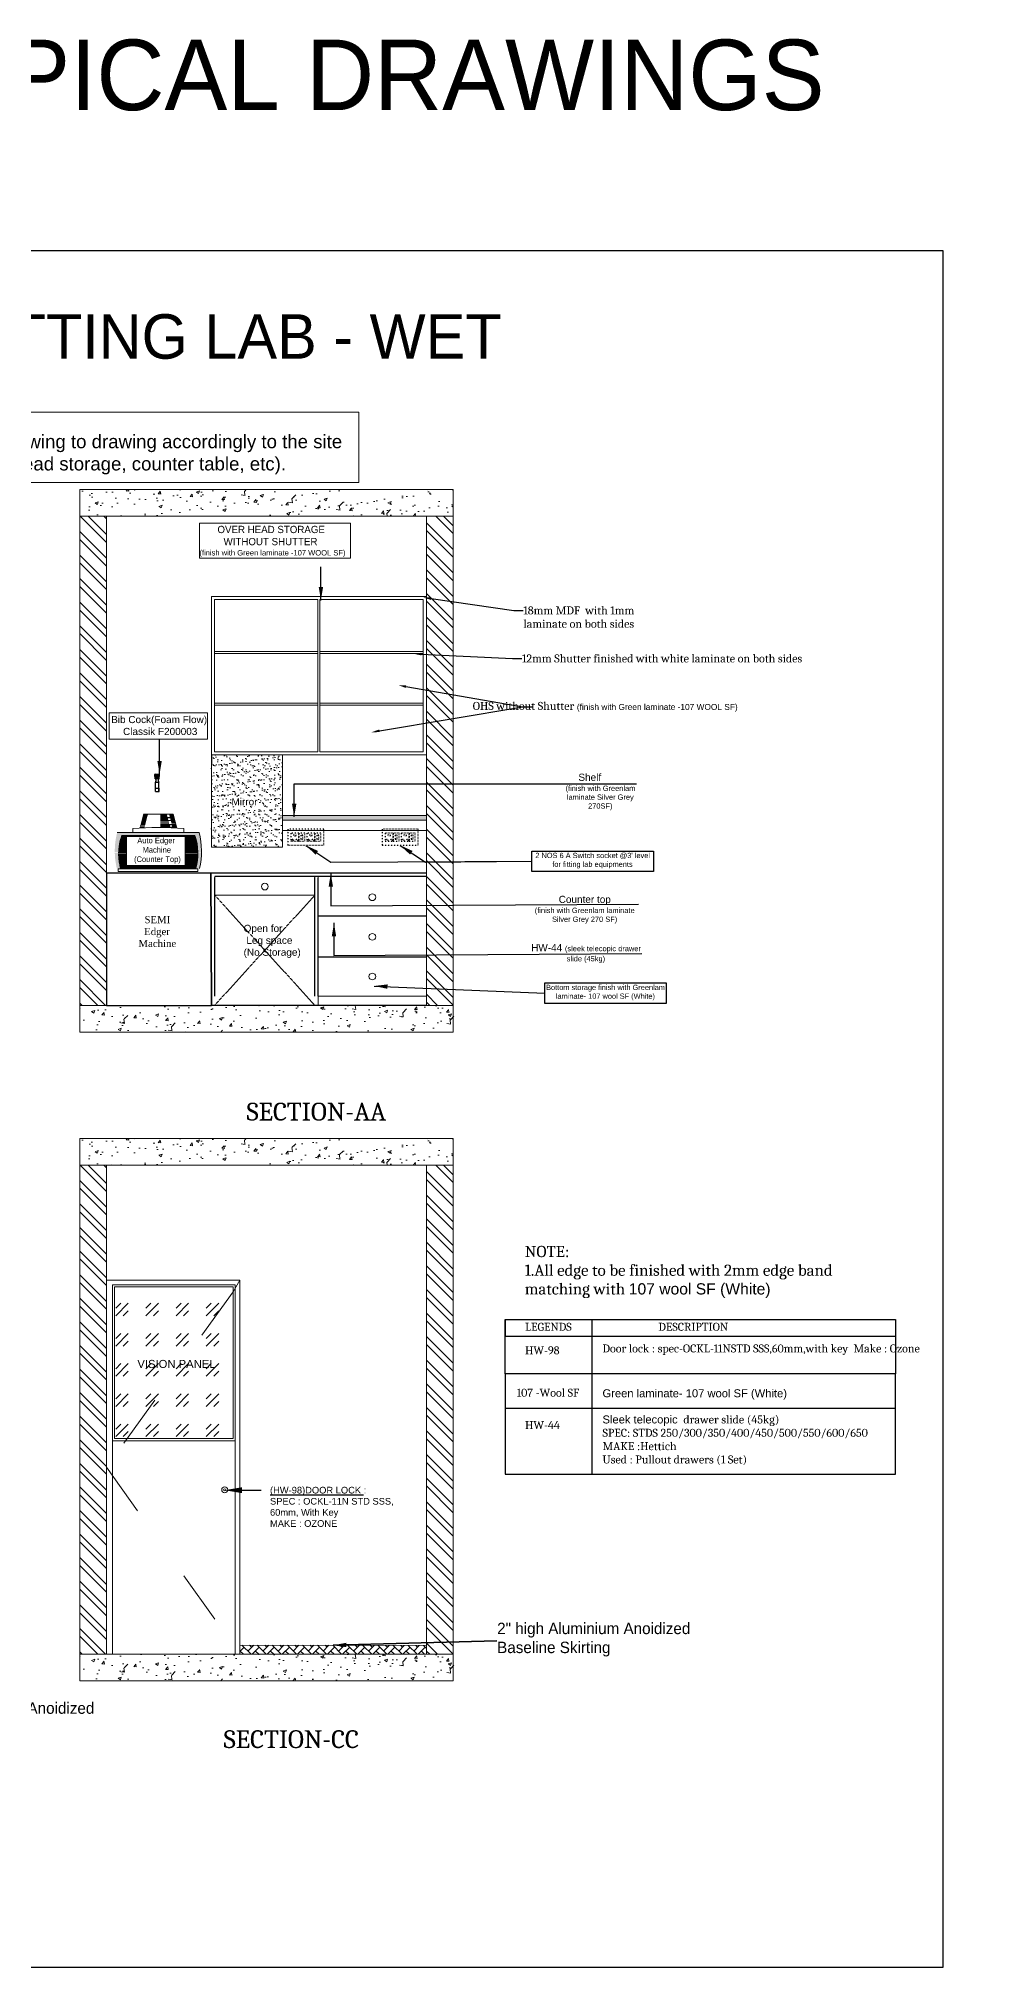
# Model space of a CAD drawing. Header units: millimetres. Extents: x 3459698 to 3471712, y -129464 to -118443.
# Drawn here: x 3466295 to 3471712, y -129464 to -118443 of the extents above; entities that cross this region are included whole.
import ezdxf
from ezdxf import colors
from ezdxf.entities.mleader import LeaderData, LeaderLine
from ezdxf.math import Vec2, Vec3

# ---------------------------------------------------------------- set-up
doc = ezdxf.new("R2010")
doc.units = ezdxf.units.MM
doc.header["$LTSCALE"] = 0.5
doc.header["$MEASUREMENT"] = 0
for name, pattern in [('( Hidden )', [0.375, 0.25, -0.125]), ('ACAD_ISO03W100', [30, 12, -18]), ('CNS_CENTER', [1.5, 0.45, -0.5, 0.05, -0.5])]:
    doc.linetypes.add(name, pattern=pattern)
for name, color, linetype in [('Acrylic (frosted)', 151, 'Continuous'), ('CENTER', 7, 'CNS_CENTER'), ('Flush door', 33, 'Continuous'), ('Fourniture', 34, 'Continuous'), ('PARTITION', 7, 'Continuous'), ('Salwood', 25, 'Continuous'), ('TI-lighting conduit', 1, 'Continuous'), ('TI_PL_CWS', 5, 'Continuous')]:
    doc.layers.add(name, color=color, linetype=linetype)
for name, color, linetype, lineweight in [('Category name', 8, 'Continuous', 5), ('CDMT', 10, 'Continuous', 9), ('glass1', 4, 'Continuous', 0), ('hatch', 252, 'Continuous', 9), ('Skirting', 30, 'Continuous', 9), ('TEXT', 7, 'Continuous', 30), ('WALL', 7, 'Continuous', 50)]:
    doc.layers.add(name, color=color, linetype=linetype, lineweight=lineweight)
doc.styles.add('ARIAL', font='eurr____.ttf', dxfattribs={"height": 6})
doc.styles.get("Standard").update_dxf_attribs({"font": 'arial.ttf'})
doc.styles.add('style1', font='arial.ttf')
doc.styles.add('TEXT-5', font='calibril.ttf', dxfattribs={"height": 5})
doc.styles.add('TITAN', font='Cambria Math.ttf')
doc.dimstyles.new('EYE+', dxfattribs={"dimtxt": 2, "dimasz": 3, "dimexe": 0, "dimexo": 0, "dimgap": 0.09, "dimtad": 0, "dimdec": 0, "dimzin": 0, "dimdsep": 46, "dimlunit": 4, "dimtxsty": 'ARIAL', "dimblk": 'OBLIQUE', "dimcen": 0.09, "dimclrd": 256, "dimclre": 256, "dimclrt": 7, "dimadec": 0, "dimazin": 0, "dimtfac": 1, "dimtdec": 0, "dimtofl": 0, "dimtmove": 0, "dimatfit": 2, "dimfxl": 1, "dimtolj": 1, "dimtzin": 0, "dimarcsym": 1})
pattern_1 = [(360, (-150411.7133, 2371611.53224), (1e-16, 0.3003618285), []), (360, (-150411.7133, 2371611.56978), (1e-16, 0.3003618285), []), (360, (-150411.7133, 2371611.60733), (1e-16, 0.3003618285), [])]

# ---------------------------------------------------------------- blocks, each defined once
blk = doc.blocks.new('tap')
at = {"color": 9, "true_color": 0xc7c8ca}
for p, q in [((72614.48, -2879.73), (72614.42, -2879.08)), ((72614.45, -2879.05), (72615.09, -2879.05)), ((72614.52, -2881.63), (72614.52, -2880.25)), ((72614.52, -2880.25), (72615.02, -2880.25)), ((72614.55, -2879.73), (72614.55, -2879.05)), ((72614.61, -2879.72), (72614.61, -2879.05)), ((72614.74, -2879.72), (72614.74, -2879.05)), ((72614.8, -2879.72), (72614.8, -2879.05)), ((72614.92, -2879.72), (72614.92, -2879.05)), ((72614.99, -2879.73), (72614.99, -2879.05)), ((72615.02, -2881.63), (72615.02, -2880.25)), ((72615.06, -2879.73), (72615.12, -2879.08)), ((72614.49, -2881.64), (72614.49, -2881.16)), ((72614.52, -2881.14), (72615.02, -2881.14)), ((72615.04, -2881.64), (72615.04, -2881.16))]:
    blk.add_line(p, q, dxfattribs=at)
for centre, radius, start, end in [((72614.45, -2879.08), 0.0307, 90, 184.9455), ((72614.07, -2879.9), 0.566, 322.1925, 15.8898), ((72615.47, -2879.9), 0.566, 164.1102, 217.8075), ((72615.09, -2879.08), 0.0307, 355.0545, 90), ((72614.52, -2881.16), 0.0212, 90, 180), ((72615.02, -2881.16), 0.0212, 0, 90)]:
    blk.add_arc(centre, radius, start, end, dxfattribs=at)
for centre, major_axis, ratio in [((72614.77, -2879.73), (0.291, 0), 0.040968), ((72614.77, -2881.64), (0.275, 0), 0.047762)]:
    blk.add_ellipse(centre, major_axis=major_axis, ratio=ratio, dxfattribs=at)
blk = doc.blocks.new('_Oblique')
at = {"color": 0, "linetype": 'ByBlock', "lineweight": -2}
blk.add_line((-0.5, -0.5), (0.5, 0.5), dxfattribs=at)
blk = doc.blocks.new('SB')
at = {"color": 0}
for points in [[(6308.17, -5435.64), (6308.17, -5431.64), (6299.17, -5431.64), (6299.17, -5435.64)], [(6299.92, -5434.64), (6301.92, -5434.64), (6301.92, -5432.64), (6299.92, -5432.64)], [(6301.92, -5434.64), (6303.42, -5434.64), (6303.42, -5432.64), (6301.92, -5432.64)], [(6302.42, -5434.14), (6302.92, -5434.14), (6302.92, -5433.14), (6302.42, -5433.14)], [(6303.92, -5434.64), (6305.92, -5434.64), (6305.92, -5432.64), (6303.92, -5432.64)], [(6305.92, -5434.64), (6307.42, -5434.64), (6307.42, -5432.64), (6305.92, -5432.64)], [(6306.42, -5434.14), (6306.92, -5434.14), (6306.92, -5433.14), (6306.42, -5433.14)]]:
    blk.add_lwpolyline(points, close=True, dxfattribs=at)
for centre, radius in [((6300.39, -5434.3), 0.2), ((6300.92, -5433.13), 0.25), ((6301.44, -5434.3), 0.2), ((6304.39, -5434.3), 0.2), ((6304.92, -5433.13), 0.25), ((6305.44, -5434.3), 0.2)]:
    blk.add_circle(centre, radius, dxfattribs=at)
blk = doc.blocks.new('WTW')
at = {"lineweight": 0}
h = blk.add_hatch(color=256, dxfattribs=at)
h.dxf.hatch_style = 1
h.paths.add_polyline_path([(-109120.88, 2362833.37), (-109088.5, 2362833.37), (-109088.5, 2362832.37), (-109120.88, 2362832.37)])
at = {"layer": 'Acrylic (frosted)', "lineweight": 0, "ltscale": 0.05}
h = blk.add_hatch(dxfattribs=at)
h.set_pattern_fill('GOST_GLASS', color=4, scale=0.8, style=0)
h.set_pattern_definition([(45, (-160805.8083, 2390038.219), (6.7882251, 0), [4, -5.6]), (45, (-160804.1112, 2390038.219), (6.7882251, 0), [1.6, -8]), (45, (-160805.8083, 2390039.916), (6.7882251, 0), [1.6, -8])])
h.paths.add_polyline_path([(-109158.64, 2362727.38), (-109132, 2362727.38), (-109132, 2362693.25), (-109158.64, 2362693.25)])
at = {"layer": 'glass1', "lineweight": 0}
h = blk.add_hatch(dxfattribs=at)
h.set_pattern_fill('AR-SAND', color=256, scale=0.9, style=0)
h.set_pattern_definition([(37.5, (-184037.6973, 2368946.9738), (-0.056694022, 1.73414139), [0, -1.367999999, 0, -1.529999998, 0, -1.462499999]), (7.5, (-184037.6973, 2368946.9738), (1.59279903, 2.539931456), [0, -0.738, 0, -1.232999999, 0, -0.4725]), (327.5, (-184038.8043, 2368946.9738), (2.802727673, 0.005093148), [0, -0.45, 0, -1.619999998, 0, -2.114999998]), (317.5, (-184038.8043, 2368946.9738), (2.70551394, 0.78990801), [0, -0.225, 0, -1.062, 0, -1.215])])
h.paths.add_polyline_path([(-109120.88, 2362847.02), (-109136.88, 2362847.02), (-109136.88, 2362826.27), (-109120.88, 2362826.27)])
at = {"layer": 'hatch', "lineweight": 0}
h = blk.add_hatch(dxfattribs=at)
h.set_pattern_fill('AR-CONC', color=8)
h.set_pattern_definition([(50, (-189578.378, 2363667.597), (7.1726018, -0.62752135), [0.75, -8.25]), (355, (-189578.378, 2363667.597), (-1.38751333, 7.5219213), [0.6, -6.6]), (100.451444, (-189577.78, 2363667.5445), (5.78508846, 6.8943999), [0.6374019, -7.0114211]), (46.1842, (-189578.378, 2363669.597), (10.6724133, -1.6551928), [1.125, -12.375]), (96.635635, (-189577.488, 2363669.459), (9.3466194, 9.741186), [0.9561034, -10.5171376]), (351.184164, (-189578.378, 2363669.597), (9.3466194, 9.741186), [0.9, -9.9]), (21, (-189577.378, 2363669.097), (5.9690705, -4.0261889), [0.75, -8.25]), (326, (-189577.378, 2363669.097), (2.4331533, 7.25150044), [0.6, -6.6]), (71.451445, (-189576.8804, 2363668.761), (8.40222376, 3.2253115), [0.6374019, -7.0114211]), (37.5, (-189578.3779, 2363667.5968), (0.12159855, 3.328938535), [0, -6.52, 0, -6.7, 0, -6.625]), (7.5, (-189578.378, 2363667.5968), (2.63069537, 3.94411711), [0, -3.82, 0, -6.37, 0, -2.525]), (327.5, (-189580.6079, 2363667.5968), (5.33822436, -0.22554872), [0, -2.5, 0, -7.8, 0, -10.35]), (317.5, (-189581.608, 2363667.597), (5.8318617, 1.00104982), [0, -3.25, 0, -5.18, 0, -7.35])])
h.paths.add_polyline_path([(-109166.5, 2362906.69), (-109082.5, 2362906.69), (-109082.5, 2362900.69), (-109166.5, 2362900.69)])
h = blk.add_hatch(dxfattribs=at)
h.set_pattern_fill('AR-CONC', color=8)
h.set_pattern_definition([(50, (-189577.378, 2363667.597), (7.1726018, -0.62752135), [0.75, -8.25]), (355, (-189577.378, 2363667.597), (-1.38751333, 7.5219213), [0.6, -6.6]), (100.451444, (-189576.78, 2363667.5445), (5.78508846, 6.8943999), [0.6374019, -7.0114211]), (46.1842, (-189577.378, 2363669.597), (10.6724133, -1.6551928), [1.125, -12.375]), (96.635635, (-189576.488, 2363669.459), (9.3466194, 9.741186), [0.9561034, -10.5171376]), (351.184164, (-189577.378, 2363669.597), (9.3466194, 9.741186), [0.9, -9.9]), (21, (-189576.378, 2363669.097), (5.9690705, -4.0261889), [0.75, -8.25]), (326, (-189576.378, 2363669.097), (2.4331533, 7.25150044), [0.6, -6.6]), (71.451445, (-189575.8804, 2363668.761), (8.40222376, 3.2253115), [0.6374019, -7.0114211]), (37.5, (-189577.3779, 2363667.5968), (0.12159855, 3.328938535), [0, -6.52, 0, -6.7, 0, -6.625]), (7.5, (-189577.378, 2363667.5968), (2.63069537, 3.94411711), [0, -3.82, 0, -6.37, 0, -2.525]), (327.5, (-189579.6079, 2363667.5968), (5.33822436, -0.22554872), [0, -2.5, 0, -7.8, 0, -10.35]), (317.5, (-189580.608, 2363667.597), (5.8318617, 1.00104982), [0, -3.25, 0, -5.18, 0, -7.35])])
h.paths.add_polyline_path([(-109081.5, 2362790.69), (-109166.5, 2362790.69), (-109166.5, 2362784.69), (-109081.5, 2362784.69)])
h = blk.add_hatch(dxfattribs=at)
h.set_pattern_fill('AR-CONC', color=8)
h.set_pattern_definition([(50, (-189578.378, 2363521.657), (7.1726018, -0.62752135), [0.75, -8.25]), (355, (-189578.378, 2363521.657), (-1.38751333, 7.5219213), [0.6, -6.6]), (100.451444, (-189577.78, 2363521.605), (5.78508846, 6.8943999), [0.6374019, -7.0114211]), (46.1842, (-189578.378, 2363523.657), (10.6724133, -1.6551928), [1.125, -12.375]), (96.635635, (-189577.488, 2363523.519), (9.3466194, 9.741186), [0.9561034, -10.5171376]), (351.184164, (-189578.378, 2363523.657), (9.3466194, 9.741186), [0.9, -9.9]), (21, (-189577.378, 2363523.157), (5.9690705, -4.0261889), [0.75, -8.25]), (326, (-189577.378, 2363523.157), (2.4331533, 7.25150044), [0.6, -6.6]), (71.451445, (-189576.8804, 2363522.8215), (8.40222376, 3.2253115), [0.6374019, -7.0114211]), (37.5, (-189578.3779, 2363521.657), (0.12159855, 3.328938535), [0, -6.52, 0, -6.7, 0, -6.625]), (7.5, (-189578.378, 2363521.657), (2.63069537, 3.94411711), [0, -3.82, 0, -6.37, 0, -2.525]), (327.5, (-189580.6079, 2363521.657), (5.33822436, -0.22554872), [0, -2.5, 0, -7.8, 0, -10.35]), (317.5, (-189581.608, 2363521.657), (5.8318617, 1.00104982), [0, -3.25, 0, -5.18, 0, -7.35])])
h.paths.add_polyline_path([(-109166.5, 2362760.75), (-109082.5, 2362760.75), (-109082.5, 2362754.75), (-109166.5, 2362754.75)])
h = blk.add_hatch(dxfattribs=at)
h.set_pattern_fill('AR-CONC', color=8)
h.set_pattern_definition([(50, (-189577.378, 2363521.657), (7.1726018, -0.62752135), [0.75, -8.25]), (355, (-189577.378, 2363521.657), (-1.38751333, 7.5219213), [0.6, -6.6]), (100.451444, (-189576.78, 2363521.605), (5.78508846, 6.8943999), [0.6374019, -7.0114211]), (46.1842, (-189577.378, 2363523.657), (10.6724133, -1.6551928), [1.125, -12.375]), (96.635635, (-189576.488, 2363523.519), (9.3466194, 9.741186), [0.9561034, -10.5171376]), (351.184164, (-189577.378, 2363523.657), (9.3466194, 9.741186), [0.9, -9.9]), (21, (-189576.378, 2363523.157), (5.9690705, -4.0261889), [0.75, -8.25]), (326, (-189576.378, 2363523.157), (2.4331533, 7.25150044), [0.6, -6.6]), (71.451445, (-189575.8804, 2363522.8215), (8.40222376, 3.2253115), [0.6374019, -7.0114211]), (37.5, (-189577.3779, 2363521.657), (0.12159855, 3.328938535), [0, -6.52, 0, -6.7, 0, -6.625]), (7.5, (-189577.378, 2363521.657), (2.63069537, 3.94411711), [0, -3.82, 0, -6.37, 0, -2.525]), (327.5, (-189579.6079, 2363521.657), (5.33822436, -0.22554872), [0, -2.5, 0, -7.8, 0, -10.35]), (317.5, (-189580.608, 2363521.657), (5.8318617, 1.00104982), [0, -3.25, 0, -5.18, 0, -7.35])])
h.paths.add_polyline_path([(-109081.5, 2362644.75), (-109166.5, 2362644.75), (-109166.5, 2362638.75), (-109081.5, 2362638.75)])
at = {"layer": 'PARTITION', "lineweight": 0}
h = blk.add_hatch(dxfattribs=at)
h.set_pattern_fill('PLAST', color=252, scale=1.201447)
h.set_pattern_definition(pattern_1)
h.paths.add_polyline_path([(-109152.99, 2362830.57, -0.003422), (-109151.99, 2362830.62), (-109151.97, 2362830.68), (-109151.16, 2362833.7), (-109152.15, 2362833.7)])
h.paths.add_polyline_path([(-109148.32, 2362830.69, -0.012572), (-109144.66, 2362830.57), (-109145.5, 2362833.7), (-109148.32, 2362833.7)])
h.paths.add_polyline_path([(-109146.74, 2362832.82), (-109146.11, 2362832.82), (-109145.98, 2362832.31), (-109146.61, 2362832.31)], flags=16)
h.paths.add_polyline_path([(-109146.54, 2362832.06), (-109145.91, 2362832.06), (-109145.78, 2362831.56), (-109146.4, 2362831.55)], flags=16)
h.paths.add_polyline_path([(-109146.81, 2362833.07), (-109146.95, 2362833.58), (-109146.32, 2362833.58), (-109146.18, 2362833.07)], flags=16)
h.paths.add_polyline_path([(-109146.34, 2362831.3), (-109145.71, 2362831.3), (-109145.57, 2362830.8), (-109146.2, 2362830.8)], flags=16)
at = {"layer": 'PARTITION', "lineweight": 0, "true_color": 0x7aafdf}
h = blk.add_hatch(color=143, dxfattribs=at)
h.dxf.hatch_style = 1
h.set_gradient(color1=(39, 118, 187), color2=(132, 132, 132), tint=1, name='INVSPHERICAL')
h.paths.add_polyline_path([(-109140.62, 2362828.91, -0.080741), (-109139.9, 2362825.08), (-109139.11, 2362825.08, 0.069919), (-109139.66, 2362829.61), (-109158.06, 2362829.61, 0.069714), (-109158.61, 2362825.1), (-109157.82, 2362825.1, -0.080486), (-109157.1, 2362828.91)])
h.paths.add_polyline_path([(-109157.82, 2362824.99), (-109158.61, 2362824.99, 0.054698), (-109158.13, 2362821.45), (-109157.36, 2362821.45, -0.074082)])
h.paths.add_polyline_path([(-109140.36, 2362821.45), (-109139.9, 2362821.45), (-109139.59, 2362821.45, 0.054388), (-109139.11, 2362824.97), (-109139.9, 2362824.98, -0.073697)])
at = {"layer": 'PARTITION', "lineweight": 0}
h = blk.add_hatch(dxfattribs=at)
h.set_pattern_fill('PLAST', color=252, scale=1.201447)
h.set_pattern_definition(pattern_1)
edge = h.paths.add_edge_path()
edge.add_line((-109156.01, 2362822.15), (-109156.01, 2362824.99))
edge.add_line((-109156.01, 2362824.99), (-109157.82, 2362824.99))
edge.add_arc((-109145.69, 2362824.78), 12.13, 178.9883, 195.9358)
edge.add_line((-109157.36, 2362821.45), (-109140.36, 2362821.45))
edge.add_arc((-109152.02, 2362824.78), 12.13, 344.0642, 360.9238)
edge.add_line((-109139.9, 2362824.98), (-109142.8, 2362824.98))
edge.add_line((-109142.8, 2362824.98), (-109142.8, 2362822.15))
edge.add_line((-109142.8, 2362822.15), (-109156.01, 2362822.15))
edge = h.paths.add_edge_path()
edge.add_line((-109156.01, 2362825.1), (-109156.01, 2362828.65))
edge.add_line((-109156.01, 2362828.65), (-109142.8, 2362828.65))
edge.add_line((-109142.8, 2362828.65), (-109142.8, 2362825.09))
edge.add_line((-109142.8, 2362825.09), (-109139.9, 2362825.08))
edge.add_arc((-109152.02, 2362824.78), 12.13, 1.4413, 19.9058)
edge.add_line((-109140.62, 2362828.91), (-109157.1, 2362828.91))
edge.add_arc((-109145.69, 2362824.78), 12.13, 160.0942, 178.5007)
edge.add_line((-109157.82, 2362825.1), (-109156.01, 2362825.1))
at = {"layer": 'Skirting', "lineweight": 0}
h = blk.add_hatch(dxfattribs=at)
h.set_pattern_fill('AR-HBONE,_O', color=256, scale=0.3)
h.set_pattern_definition([(45, (-134071.1952, 2362292.3435), (1e-16, 1.697056273), [3.6, -1.2]), (135, (-134070.3466, 2362293.1921), (1e-16, 1.697056273), [3.6, -1.2])])
h.paths.add_polyline_path([(-109130.5, 2362646.81), (-109088.5, 2362646.73), (-109088.5, 2362644.75), (-109130.5, 2362644.75)])
at = {"layer": 'WALL', "lineweight": 0}
h = blk.add_hatch(dxfattribs=at)
h.set_pattern_fill('ANSI32', color=8, scale=10, angle=-90)
h.set_pattern_definition([(315, (-189536.378, 2363667.5968), (2.65165043, 2.65165043), []), (315, (-189536.378, 2363665.829), (2.65165043, 2.65165043), [])])
h.paths.add_polyline_path([(-109166.5, 2362790.69), (-109160.5, 2362790.69), (-109160.5, 2362900.69), (-109166.5, 2362900.69)])
h = blk.add_hatch(dxfattribs=at)
h.set_pattern_fill('ANSI32', color=8, scale=10, angle=-90)
h.set_pattern_definition([(315, (-189578.378, 2363667.5968), (2.65165043, 2.65165043), []), (315, (-189578.378, 2363665.829), (2.65165043, 2.65165043), [])])
h.paths.add_polyline_path([(-109088.5, 2362900.69), (-109082.5, 2362900.69), (-109082.5, 2362790.69), (-109088.5, 2362790.69)])
h = blk.add_hatch(dxfattribs=at)
h.set_pattern_fill('ANSI32', color=8, scale=10, angle=-90)
h.set_pattern_definition([(315, (-189536.378, 2363521.657), (2.65165043, 2.65165043), []), (315, (-189536.378, 2363519.8893), (2.65165043, 2.65165043), [])])
h.paths.add_polyline_path([(-109166.5, 2362644.75), (-109160.5, 2362644.75), (-109160.5, 2362754.75), (-109166.5, 2362754.75)])
h = blk.add_hatch(dxfattribs=at)
h.set_pattern_fill('ANSI32', color=8, scale=10, angle=-90)
h.set_pattern_definition([(315, (-189578.378, 2363521.657), (2.65165043, 2.65165043), []), (315, (-189578.378, 2363519.8893), (2.65165043, 2.65165043), [])])
h.paths.add_polyline_path([(-109088.5, 2362754.75), (-109082.5, 2362754.75), (-109082.5, 2362644.75), (-109088.5, 2362644.75)])
at = {"ltscale": 2}
blk.add_line((-109136.88, 2362847.02), (-109136.88, 2362844.69), dxfattribs=at)
for p, q in [((-109088.5, 2362820.46), (-109136.97, 2362820.46)), ((-109136.97, 2362820.46), (-109136.88, 2362790.69)), ((-109088.5, 2362819.71), (-109136.14, 2362819.71)), ((-109136.14, 2362792.75), (-109136.14, 2362819.47)), ((-109136.14, 2362792.75), (-109136.14, 2362819.47)), ((-109113.59, 2362792.75), (-109113.59, 2362819.47)), ((-109112.84, 2362792.75), (-109112.84, 2362819.37)), ((-109088.5, 2362790.69), (-109136.88, 2362790.69))]:
    blk.add_line(p, q)
at = {"lineweight": 0}
for points in [[(-109103.67, 2362924.12), (-109244.12, 2362924.12), (-109244.12, 2362908.29), (-109103.67, 2362908.29)], [(-109139.55, 2362899.16), (-109105.59, 2362899.16), (-109105.59, 2362891.28), (-109139.55, 2362891.28)], [(-109136.18, 2362870.29), (-109112.93, 2362870.29), (-109112.93, 2362869.8), (-109136.18, 2362869.8)], [(-109112.46, 2362870.29), (-109089.21, 2362870.29), (-109089.21, 2362869.8), (-109112.46, 2362869.8)], [(-109136.18, 2362858.69), (-109112.93, 2362858.69), (-109112.93, 2362858.2), (-109136.18, 2362858.2)], [(-109112.46, 2362858.69), (-109089.21, 2362858.69), (-109089.21, 2362858.2), (-109112.46, 2362858.2)], [(-109120.88, 2362833.37), (-109088.5, 2362833.37), (-109088.5, 2362832.37), (-109120.88, 2362832.37)], [(-109136.14, 2362819.71), (-109113.59, 2362819.71), (-109113.59, 2362815.47), (-109136.14, 2362815.47)], [(-109112.84, 2362819.71), (-109088.5, 2362819.71), (-109088.5, 2362810.82), (-109112.84, 2362810.82)], [(-109112.84, 2362810.73), (-109088.5, 2362810.73), (-109088.5, 2362801.65), (-109112.84, 2362801.65)], [(-109112.84, 2362801.56), (-109088.5, 2362801.56), (-109088.5, 2362792.75), (-109112.84, 2362792.75)]]:
    blk.add_lwpolyline(points, close=True, dxfattribs=at)
at = {"lineweight": 0, "ltscale": 4}
for points in [[(-109166.5, 2362906.69), (-109082.5, 2362906.69), (-109082.5, 2362900.69), (-109166.5, 2362900.69)], [(-109166.5, 2362790.69), (-109160.5, 2362790.69), (-109160.5, 2362900.69), (-109166.5, 2362900.69)], [(-109088.5, 2362900.69), (-109082.5, 2362900.69), (-109082.5, 2362790.69), (-109088.5, 2362790.69)], [(-109082.5, 2362790.69), (-109166.5, 2362790.69), (-109166.5, 2362784.69), (-109082.5, 2362784.69)], [(-109166.5, 2362760.75), (-109082.5, 2362760.75), (-109082.5, 2362754.75), (-109166.5, 2362754.75)], [(-109166.5, 2362644.75), (-109160.5, 2362644.75), (-109160.5, 2362754.75), (-109166.5, 2362754.75)], [(-109088.5, 2362754.75), (-109082.5, 2362754.75), (-109082.5, 2362644.75), (-109088.5, 2362644.75)], [(-109082.5, 2362644.75), (-109166.5, 2362644.75), (-109166.5, 2362638.75), (-109082.5, 2362638.75)]]:
    blk.add_lwpolyline(points, close=True, dxfattribs=at)
at = {"color": 8, "lineweight": 0}
blk.add_lwpolyline([(-109156.01, 2362828.65), (-109142.8, 2362828.65), (-109142.8, 2362822.15), (-109156.01, 2362822.15)], close=True, dxfattribs=at)
at = {"lineweight": 0}
blk.add_lwpolyline([(-109088.5, 2362830.04), (-109120.88, 2362830.04)], dxfattribs=at)
for points in [[(-109064.76, 2362825.41), (-109037.44, 2362825.41), (-109037.44, 2362820.79), (-109064.76, 2362820.79)], [(-109136.97, 2362820.46), (-109160.5, 2362820.46), (-109160.5, 2362790.69), (-109136.88, 2362790.69)], [(-109061.89, 2362795.74), (-109034.57, 2362795.74), (-109034.57, 2362791.12), (-109061.89, 2362791.12)], [(-109070.78, 2362720.02), (-108983.01, 2362720.02), (-108983.01, 2362707.82), (-109070.78, 2362707.82)]]:
    blk.add_lwpolyline(points, close=True)
at = {"linetype": '( Hidden )', "ltscale": 0.6}
for points in [[(-109136.14, 2362790.69), (-109113.59, 2362815.47)], [(-109136.14, 2362815.47), (-109113.59, 2362790.69)]]:
    blk.add_lwpolyline(points, dxfattribs=at)
for points in [[(-109070.78, 2362720.02), (-109070.78, 2362716.32), (-108983.01, 2362716.32)], [(-109051.28, 2362720.02), (-109051.28, 2362685.28)], [(-109070.78, 2362707.82), (-109070.78, 2362700.12), (-108983.01, 2362700.12), (-108983.01, 2362707.82)], [(-109070.78, 2362700.12), (-109070.78, 2362685.28), (-108983, 2362685.28), (-108983, 2362700.12)]]:
    blk.add_lwpolyline(points)
at = {"color": 35, "lineweight": 0}
for centre in [(-109124.86, 2362817.42), (-109100.67, 2362815.02), (-109100.67, 2362806.11), (-109100.67, 2362797.2)]:
    blk.add_circle(centre, 0.762, dxfattribs=at)
at = {"color": 1, "lineweight": 0}
for radius in [0.665, 0.249]:
    blk.add_circle((-109133.88, 2362681.75), radius, dxfattribs=at)
at = {"layer": 'Category name', "color": 152, "lineweight": 0, "true_color": 0x2776bb}
for p, q in [((-109152.15, 2362833.7), (-109145.5, 2362833.7)), ((-109144.66, 2362830.57), (-109145.5, 2362833.7)), ((-109158.06, 2362829.61), (-109139.66, 2362829.61)), ((-109157.1, 2362828.91), (-109140.62, 2362828.91))]:
    blk.add_line(p, q, dxfattribs=at)
for points in [[(-109146.34, 2362831.3), (-109145.71, 2362831.3), (-109145.57, 2362830.8), (-109146.2, 2362830.8), (-109146.34, 2362831.3)], [(-109154.57, 2362830.47), (-109154.57, 2362829.61), (-109143.08, 2362829.61), (-109143.08, 2362830.47)], [(-109143.08, 2362830.47), (-109143.08, 2362829.61), (-109154.57, 2362829.61), (-109154.57, 2362830.47)]]:
    blk.add_lwpolyline(points, dxfattribs=at)
blk.add_lwpolyline([(-109139.96, 2362821.42), (-109157.88, 2362821.42), (-109157.88, 2362820.77), (-109139.96, 2362820.77)], close=True, dxfattribs=at)
for centre, radius, start, end in [((-109148.82, 2362757.83), 72.86, 85.4788, 94.5212), ((-109152.02, 2362824.78), 12.13, 344.0642, 19.9058), ((-109155.5, 2362825.38), 16.4, 346.1177, 14.9523)]:
    blk.add_arc(centre, radius, start, end, dxfattribs=at)
at = {"layer": 'Category name', "color": 146, "lineweight": 0, "true_color": 0x105689}
for centre, radius, start, end in [((-109152.02, 2362824.78), 12.13, 344.0642, 19.9058), ((-109155.5, 2362825.38), 16.4, 346.1177, 14.9523)]:
    blk.add_arc(centre, radius, start, end, dxfattribs=at)
at = {"layer": 'Flush door', "color": 7, "lineweight": 0}
for points in [[(-109160.5, 2362728.88), (-109130.5, 2362728.88), (-109130.5, 2362644.75), (-109160.5, 2362644.75)], [(-109159.14, 2362727.88), (-109131.5, 2362727.88), (-109131.5, 2362644.75), (-109159.14, 2362644.75)]]:
    blk.add_lwpolyline(points, close=True, dxfattribs=at)
at = {"layer": 'Flush door', "linetype": 'ACAD_ISO03W100', "lineweight": 0, "ltscale": 2}
for points in [[(-109130.5, 2362728.88), (-109132, 2362726.26)], [(-109132, 2362726.26), (-109160.5, 2362686.82), (-109130.5, 2362644.75)]]:
    blk.add_lwpolyline(points, dxfattribs=at)
at = {"layer": 'Fourniture', "lineweight": 0}
blk.add_line((-109136.88, 2362847.02), (-109088.5, 2362847.02), dxfattribs=at)
for points in [[(-109136.88, 2362882.69), (-109088.5, 2362882.69), (-109088.5, 2362847.02), (-109136.88, 2362847.02)], [(-109112.93, 2362881.98), (-109136.18, 2362881.98), (-109136.18, 2362847.73), (-109112.93, 2362847.73)], [(-109089.21, 2362881.98), (-109112.46, 2362881.98), (-109112.46, 2362847.73), (-109089.21, 2362847.73)], [(-109088.5, 2362819.71), (-109112.84, 2362819.71), (-109112.84, 2362792.75), (-109088.5, 2362792.75)], [(-109112.84, 2362792.75), (-109088.5, 2362792.75), (-109088.5, 2362790.69), (-109112.84, 2362790.69)]]:
    blk.add_lwpolyline(points, close=True, dxfattribs=at)
at = {"layer": 'glass1', "lineweight": 0}
blk.add_lwpolyline([(-109120.88, 2362847.02), (-109136.88, 2362847.02), (-109136.88, 2362826.27), (-109120.88, 2362826.27)], close=True, dxfattribs=at)
at = {"layer": 'Salwood', "lineweight": 0}
blk.add_lwpolyline([(-109159.14, 2362727.88), (-109131.5, 2362727.88), (-109131.5, 2362692.75), (-109159.14, 2362692.75)], close=True, dxfattribs=at)
at = {"layer": 'Salwood', "color": 4, "lineweight": 0}
blk.add_lwpolyline([(-109158.64, 2362727.38), (-109132, 2362727.38), (-109132, 2362693.25), (-109158.64, 2362693.25)], close=True, dxfattribs=at)
at = {"layer": 'Skirting', "lineweight": 0}
blk.add_lwpolyline([(-109130.5, 2362646.81), (-109088.5, 2362646.73), (-109088.5, 2362644.75), (-109130.5, 2362644.75)], close=True, dxfattribs=at)
at = {"layer": 'TI-lighting conduit', "lineweight": 0, "ltscale": 0.5, "elevation": 0}
blk.add_lwpolyline([(-109159.85, 2362856.47), (-109137.75, 2362856.47), (-109137.75, 2362850.54), (-109159.85, 2362850.54)], close=True, dxfattribs=at)
at = {"layer": 'CENTER', "xscale": 0.900004607989598, "yscale": 0.900004607989598, "zscale": 0.900004607989598}
for p in [(-114788.99, 2367718.8), (-114767.72, 2367718.8)]:
    blk.add_blockref('SB', p, dxfattribs=at)
at = {"layer": 'TI_PL_CWS', "lineweight": 0, "xscale": 1.513207944368236, "yscale": 1.513207944368236, "zscale": 1.513207944368236}
blk.add_blockref('tap', (-219030.31, 2367199.3), dxfattribs=at)
at = {"layer": 'CENTER', "lineweight": 0, "insert": (-109139.67, 2362898.55), "char_height": 1.6344, "width": 32.9066, "attachment_point": 1, "style": 'ARIAL'}
blk.add_mtext('\\pi4.15568;OVER HEAD STORAGE \\P\\pi5.53208;WITHOUT SHUTTER\\P\\pi0.10453;{\\fArial|b0|i0|c0|p34;\\H0.74419x;\\C7;(finish with Green laminate -107 WOOL SF)}', dxfattribs=at)
at = {"layer": 'CENTER', "linetype": 'ByBlock', "lineweight": 0, "char_height": 4, "width": 44.2353, "attachment_point": 1, "style": 'TITAN'}
for s, insert in [('{\\C256;SECTION-AA}', (-109128.96, 2362768.8)), ('{\\C256;SECTION-CC}', (-109134.12, 2362627.66))]:
    blk.add_mtext(s, dxfattribs=dict(at, insert=insert))
at = {"layer": 'CENTER', "insert": (-109066.37, 2362736.6), "char_height": 2.52, "attachment_point": 1, "style": 'TEXT-5'}
blk.add_mtext_dynamic_manual_height_columns('{\\fCambria Math|b0|i0|c0|p18;\\C0;NOTE:\\P1.All edge to be finished with 2mm edge band matching with \\fArial|b0|i0|c0|p34;\\C256;107 wool SF (White)}', width=69.7245, gutter_width=3.22, heights=[0], dxfattribs=at)
at = {"layer": 'CENTER', "lineweight": 0, "insert": (-109153.53, 2362710.96), "char_height": 1.8125, "width": 23.4968, "attachment_point": 1}
blk.add_mtext('VISION PANEL', dxfattribs=at)
at = {"layer": 'CENTER', "lineweight": 0, "char_height": 2.56, "attachment_point": 1, "style": 'ARIAL'}
for insert in [(-109072.59, 2362651.85), (-109206.67, 2362633.93)]:
    blk.add_mtext_dynamic_manual_height_columns('2" high Aluminium Anoidized Baseline Skirting', width=50.489, gutter_width=15, heights=[0], dxfattribs=dict(at, insert=insert))
at = {"layer": 'Defpoints', "ltscale": 35, "insert": (-109281.84, 2362946.14), "char_height": 10, "attachment_point": 1, "style": 'ARIAL'}
blk.add_mtext_dynamic_manual_height_columns('SEMI EDGER FITTING LAB - WET', width=263.8628, gutter_width=12.5, heights=[0], dxfattribs=at)
at = {"layer": 'TEXT', "lineweight": 0, "ltscale": 0.05, "attachment_point": 1, "style": 'style1'}
for s, insert, char_height, width in [('\\pi-9,l12,t12;{\\C1;        Note: \\P        Size of furniture may vary from drawing to drawing accordingly to the site condition (Ceiling height for over head storage, counter table, etc). }', (-109254.85, 2362924.01), 3, 161.2899), ('\\pi15.96121;Bib Cock(Foam Flow)\\P\\pi18.00805; Classik F200003', (-109175.39, 2362855.79), 1.6076, 53.2659), ('     Shelf{\\H0.74419x;\\C5;\\P\\pi0.24005;\\C1;(finish with Greenlam \\P\\pi0.5216;laminate Silver Grey \\P\\pi5.2986;270SF)}', (-109057.43, 2362842.8), 1.6076, 15.9687), ('Mirror', (-109132.36, 2362837.29), 1.608, 53.2659), ("\\pi0.747;2 NOS 6 A Switch socket @3' level \\P\\pi4.56142;for fitting lab equipments", (-109064.74, 2362825.01), 1.1875, 27.1176), ('\\pi7.28663;Counter top\\P\\pi1.89939;{\\H0.74419x;\\C1;(finish with Greenlam laminate \\P\\pi5.784;Silver Grey 270 SF)}', (-109066.03, 2362815.34), 1.6076, 26.1075), ('\\pi0.78031;HW-44 {\\H0.74419x;\\C1;(sleek telecopic drawer \\P\\pi8.79007;slide (45kg)}', (-109065.73, 2362804.48), 1.6076, 26.1075), ('\\pi0.30351;Bottom storage finish with Greenlam \\P\\pi2.48613;laminate- 107 wool SF (White)', (-109061.88, 2362795.34), 1.1875, 27.1176)]:
    blk.add_mtext(s, dxfattribs=dict(at, insert=insert, char_height=char_height, width=width))
at = {"layer": 'TEXT', "color": 7, "lineweight": 0, "insert": (-109172.02, 2362828.42), "char_height": 1.2636, "width": 45.609, "attachment_point": 1, "style": 'ARIAL'}
blk.add_mtext('\\pi18.47747;Auto Edger\\P\\pi19.6622;Machine\\P\\pi17.7427;(Counter Top)', dxfattribs=at)
at = {"layer": 'TEXT', "lineweight": 0, "ltscale": 0.05, "insert": (-109156.89, 2362810.79), "char_height": 1.6076, "attachment_point": 1, "style": 'style1'}
blk.add_mtext_dynamic_manual_height_columns('\\pi4.96848;{\\fTimes New Roman|b0|i0|c0|p18;SEMI \\P\\pi4.88387;Edger\\P\\pi3.60193;Machine}', width=15.402, gutter_width=1, heights=[0], dxfattribs=at)
at = {"layer": 'TEXT', "ltscale": 0.05, "insert": (-109129.63, 2362808.82), "char_height": 1.6076, "width": 53.2659, "attachment_point": 1, "style": 'style1'}
blk.add_mtext('Open for\\P Leg space\\P(No Storage)', dxfattribs=at)
at = {"color": 8, "lineweight": 0}
blk.add_leader([(-109148.54, 2362842.67), (-109148.52, 2362850.54)], dimstyle='EYE+', override={"dimgap": 0.09, "dimtad": 0}, dxfattribs=at)
at = {"lineweight": 0, "ltscale": 4}
blk.add_leader([(-109118.25, 2362833.07), (-109118.25, 2362840.49), (-109041.21, 2362840.49)], dimstyle='EYE+', override={"dimtxt": 3, "dimgap": 0.09, "dimtad": 0, "dimpost": '\\X', "dimfxl": 2, "dimfxlon": 1, "dimtfill": 1, "dimtfillclr": 7}, dxfattribs=at)
at = {"color": 1, "lineweight": 0}
for points in [[(-109115.66, 2362826.69), (-109110.01, 2362822.89), (-109064.76, 2362823.1)], [(-109094.39, 2362826.69), (-109088.74, 2362822.89), (-109064.76, 2362823.1)], [(-109110.01, 2362820.37), (-109110.01, 2362813.06), (-109040.77, 2362813.49)], [(-109109.3, 2362809.24), (-109109.3, 2362801.94), (-109040.06, 2362802.36)], [(-109109.5, 2362646.77), (-109072.67, 2362647.8), (-109109.5, 2362646.77)]]:
    blk.add_leader(points, dimstyle='EYE+', override={"dimgap": 0.09, "dimtad": 0}, dxfattribs=at)
at = {"color": 7}
blk.add_leader([(-109100.26, 2362795.05), (-109061.89, 2362793.43)], dimstyle='EYE+', override={"dimgap": 0.09, "dimtad": 0}, dxfattribs=at)
ml = blk.add_multileader_mtext('Standard')
ml.set_content('18mm MDF  with 1mm\\Plaminate on both sides', color=256, style='TITAN')
ml.set_leader_properties(color=252)
ml.build(insert=Vec2(0, 0))
ml.multileader.update_dxf_attribs({"text_right_attachment_type": 6, "dogleg_length": 0.36, "arrow_head_size": 1.8})
ctx = ml.context
ctx.base_point, ctx.char_height, ctx.arrow_head_size, ctx.landing_gap_size, ctx.plane_origin = Vec3(-109066.75, 2362879.51), 1.8, 1.8, 0.081, Vec3(-108980.63, 2362870.23)
ctx.right_attachment = 6
notes = []
notes.append((ctx, [(0, (1, 1, 0), (-109068.86, 2362879.51), (1, 0), 2.11, [(0, [(-109089.21, 2362882.43)], 0, [])])]))
ctx.mtext.insert, ctx.mtext.width, ctx.mtext.flow_direction = Vec3(-109066.67, 2362880.43), 30.1776, 5
ml = blk.add_multileader_mtext('Standard')
ml.set_content('12mm Shutter finished with white laminate on both sides', color=256, style='TITAN')
ml.set_leader_properties(color=252)
ml.build(insert=Vec2(0, 0))
ml.multileader.update_dxf_attribs({"text_right_attachment_type": 6, "dogleg_length": 2.34, "arrow_head_size": 1.8})
ctx = ml.context
ctx.base_point, ctx.char_height, ctx.arrow_head_size, ctx.landing_gap_size, ctx.plane_origin = Vec3(-109067.05, 2362868.71), 1.8, 1.8, 0.081, Vec3(-108980.63, 2362867.25)
ctx.right_attachment = 6
notes.append((ctx, [(0, (1, 1, 0), (-109069.16, 2362868.71), (1, 0), 2.11, [(0, [(-109091.46, 2362869.8)], 0, [])])]))
ctx.mtext.insert, ctx.mtext.width, ctx.mtext.flow_direction = Vec3(-109066.97, 2362869.63), 29.3867, 5
ml = blk.add_multileader_mtext('Standard')
ml.set_content('OHS without Shutter {\\fArial|b0|i0|c0|p34;\\H0.74419x;\\C7;(finish with Green laminate -107 WOOL SF)}', color=256, style='TITAN')
ml.set_leader_properties(color=252)
ml.build(insert=Vec2(0, 0))
ml.multileader.update_dxf_attribs({"text_right_attachment_type": 6, "dogleg_length": 0.36, "arrow_head_size": 1.8})
ctx = ml.context
ctx.base_point, ctx.char_height, ctx.arrow_head_size, ctx.landing_gap_size, ctx.plane_origin = Vec3(-109064.7, 2362857.86), 1.8, 1.8, 0.081, Vec3(-108980.63, 2362858.97)
ctx.right_attachment, ctx.text_align_type = 6, 1
notes.append((ctx, [(0, (1, 1, 0), (-109066.81, 2362857.86), (1, 0), 2.11, [(1, [(-109094.87, 2362862.71)], 0, []), (0, [(-109100.85, 2362852.14)], 0, [])])]))
ctx.mtext.insert, ctx.mtext.width, ctx.mtext.alignment, ctx.mtext.flow_direction = Vec3(-109048.27, 2362858.95), 35.5829, 2, 5
ml = blk.add_multileader_mtext('Standard')
ml.set_content('LEGENDS', color=256, style='TITAN')
ml.set_leader_properties(color=252)
ml.build(insert=Vec2(0, 0))
ml.multileader.update_dxf_attribs({"text_right_attachment_type": 6, "dogleg_length": 0.36, "arrow_head_size": 1.8})
ctx = ml.context
ctx.base_point, ctx.char_height, ctx.arrow_head_size, ctx.landing_gap_size, ctx.plane_origin = Vec3(-109066.4, 2362718.4), 1.8, 1.8, 0.081, Vec3(-109066.39, 2362712.49)
ctx.right_attachment = 6
ctx.mtext.insert, ctx.mtext.width, ctx.mtext.flow_direction = Vec3(-109066.32, 2362719.31), 31.4409, 5
ml = blk.add_multileader_mtext('Standard')
ml.set_content('DESCRIPTION', color=256, style='TITAN')
ml.set_leader_properties(color=252)
ml.build(insert=Vec2(0, 0))
ml.multileader.update_dxf_attribs({"text_right_attachment_type": 6, "dogleg_length": 0.36, "arrow_head_size": 1.8})
ctx = ml.context
ctx.base_point, ctx.char_height, ctx.arrow_head_size, ctx.landing_gap_size, ctx.plane_origin = Vec3(-109036.4, 2362718.4), 1.8, 1.8, 0.081, Vec3(-109036.39, 2362712.49)
ctx.right_attachment = 6
ctx.mtext.insert, ctx.mtext.width, ctx.mtext.flow_direction = Vec3(-109036.32, 2362719.31), 31.4409, 5
ml = blk.add_multileader_mtext('Standard')
ml.set_content('HW-98', color=256, style='TITAN')
ml.set_leader_properties(color=252)
ml.build(insert=Vec2(0, 0))
ml.multileader.update_dxf_attribs({"text_right_attachment_type": 6, "dogleg_length": 0.36, "arrow_head_size": 1.8})
ctx = ml.context
ctx.base_point, ctx.char_height, ctx.arrow_head_size, ctx.landing_gap_size, ctx.plane_origin = Vec3(-109066.4, 2362713.11), 1.8, 1.8, 0.081, Vec3(-109066.39, 2362707.2)
ctx.right_attachment = 6
ctx.mtext.insert, ctx.mtext.width, ctx.mtext.flow_direction = Vec3(-109066.32, 2362714.02), 31.4409, 5
ml = blk.add_multileader_mtext('Standard')
ml.set_content('Door lock : spec-OCKL-11NSTD SSS,60mm,with key  Make : Ozone', color=256, style='TITAN')
ml.set_leader_properties(color=252)
ml.build(insert=Vec2(0, 0))
ml.multileader.update_dxf_attribs({"text_right_attachment_type": 6, "dogleg_length": 0.36, "arrow_head_size": 1.8})
ctx = ml.context
ctx.base_point, ctx.char_height, ctx.arrow_head_size, ctx.landing_gap_size, ctx.plane_origin = Vec3(-109048.97, 2362713.26), 1.8, 1.8, 0.081, Vec3(-109048.96, 2362707.62)
ctx.right_attachment = 6
ctx.mtext.insert, ctx.mtext.width, ctx.mtext.flow_direction = Vec3(-109048.89, 2362714.44), 56.0878, 5
ml = blk.add_multileader_mtext('Standard')
ml.set_content('107 -Wool SF', color=256, style='TITAN')
ml.set_leader_properties(color=252)
ml.build(insert=Vec2(0, 0))
ml.multileader.update_dxf_attribs({"text_right_attachment_type": 6, "dogleg_length": 0.36, "arrow_head_size": 1.8})
ctx = ml.context
ctx.base_point, ctx.char_height, ctx.arrow_head_size, ctx.landing_gap_size, ctx.plane_origin = Vec3(-109068.25, 2362703.58), 1.8, 1.8, 0.081, Vec3(-109068.24, 2362697.66)
ctx.right_attachment = 6
ctx.mtext.insert, ctx.mtext.width, ctx.mtext.flow_direction = Vec3(-109068.17, 2362704.49), 31.4409, 5
ml = blk.add_multileader_mtext('Standard')
ml.set_content('{\\fArial|b0|i0|c0|p34;Green laminate- 107 wool SF (White)} ', color=256, style='TITAN')
ml.set_leader_properties(color=252)
ml.build(insert=Vec2(0, 0))
ml.multileader.update_dxf_attribs({"text_right_attachment_type": 6, "dogleg_length": 0.36, "arrow_head_size": 1.8})
ctx = ml.context
ctx.base_point, ctx.char_height, ctx.arrow_head_size, ctx.landing_gap_size, ctx.plane_origin = Vec3(-109048.97, 2362703.19), 1.8, 1.8, 0.081, Vec3(-109048.96, 2362697.54)
ctx.right_attachment = 6
ctx.mtext.insert, ctx.mtext.width, ctx.mtext.flow_direction = Vec3(-109048.89, 2362704.36), 44.8897, 5
ml = blk.add_multileader_mtext('Standard')
ml.set_content('HW-44', color=256, style='TITAN')
ml.set_leader_properties(color=252)
ml.build(insert=Vec2(0, 0))
ml.multileader.update_dxf_attribs({"text_right_attachment_type": 6, "dogleg_length": 0.36, "arrow_head_size": 1.8})
ctx = ml.context
ctx.base_point, ctx.char_height, ctx.arrow_head_size, ctx.landing_gap_size, ctx.plane_origin = Vec3(-109066.4, 2362696.29), 1.8, 1.8, 0.081, Vec3(-109066.39, 2362690.37)
ctx.right_attachment = 6
ctx.mtext.insert, ctx.mtext.width, ctx.mtext.flow_direction = Vec3(-109066.32, 2362697.2), 31.4409, 5
ml = blk.add_multileader_mtext('Standard')
ml.set_content('{\\fArial|b0|i0|c0|p34;Sleek telecopic } drawer slide (45kg)\\PSPEC: STDS 250/300/350/400/450/500/550/600/650\\PMAKE :Hettich\\PUsed : Pullout drawers (1 Set)', color=256, style='TITAN')
ml.set_leader_properties(color=252)
ml.build(insert=Vec2(0, 0))
ml.multileader.update_dxf_attribs({"text_right_attachment_type": 6, "dogleg_length": 0.36, "arrow_head_size": 1.8})
ctx = ml.context
ctx.base_point, ctx.char_height, ctx.arrow_head_size, ctx.landing_gap_size, ctx.plane_origin = Vec3(-109048.97, 2362697.28), 1.8, 1.8, 0.081, Vec3(-109048.96, 2362691.65)
ctx.right_attachment = 6
ctx.mtext.insert, ctx.mtext.width, ctx.mtext.flow_direction = Vec3(-109048.89, 2362698.47), 86.3852, 5
ml = blk.add_multileader_mtext('Standard')
ml.set_content('{\\L(HW-98)DOOR LOCK} :\\PSPEC : OCKL-11N STD SSS,\\P60mm, With Key\\PMAKE : OZONE', color=256)
ml.set_leader_properties()
ml.build(insert=Vec2(0, 0))
ctx = ml.context
ctx.base_point, ctx.char_height, ctx.plane_origin = Vec3(-109125.69, 2362681.66), 1.5, Vec3(-109133.24, 2362681.66)
notes.append((ctx, [(0, (1, 1, 0), (-109128.76, 2362681.66), (1, 0), 3.08, [(0, [(-109133.96, 2362681.66)], 0, [])])]))
ctx.mtext.insert, ctx.mtext.flow_direction = Vec3(-109123.69, 2362682.42), 5
at = {"layer": 'CDMT', "color": 1, "lineweight": 0}
blk.add_leader([(-109112.24, 2362881.79), (-109112.24, 2362889.32)], dimstyle='EYE+', override={"dimgap": 0.09, "dimtad": 0}, dxfattribs=at)
for ctx, leaders in notes:
    for number, flags, end, landing, length, lines in leaders:
        leader = LeaderData()
        leader.index, (leader.has_last_leader_line, leader.has_dogleg_vector, leader.attachment_direction) = number, flags
        leader.last_leader_point, leader.dogleg_vector, leader.dogleg_length = Vec3(end), Vec3(landing), length
        for number, points, colour, breaks in lines:
            line = LeaderLine()
            line.index, line.vertices, line.color, line.breaks = number, Vec3.list(points), colors.encode_raw_color(colour), breaks
            leader.lines.append(line)
        ctx.leaders.append(leader)

msp = doc.modelspace()

# ---------------------------------------------------------------- linework, layer by layer
at = {"ltscale": 0.5}
msp.add_lwpolyline([(3462565, -119653), (3471463, -119653), (3471463, -129464), (3462565, -129464)], close=True, dxfattribs=at)

# ---------------------------------------------------------------- block references
at = {"color": 7, "xscale": 25.40526631099194, "yscale": 25.40526631099194, "zscale": 25.40526631099194}
msp.add_blockref('WTW', (6239934, -60151294), dxfattribs=at)

# ---------------------------------------------------------------- texts
at = {"layer": 'TEXT', "color": 0, "insert": (3470787, -118449, 889), "char_height": 402.98, "attachment_point": 3, "style": 'ARIAL'}
msp.add_mtext_dynamic_manual_height_columns('{\\fBahnschrift SemiLight|b0|i0|c0|p34;TYPICAL DRAWINGS}', width=9512.28, gutter_width=3171, heights=[0], dxfattribs=at)

doc.saveas('drawing.dxf')
